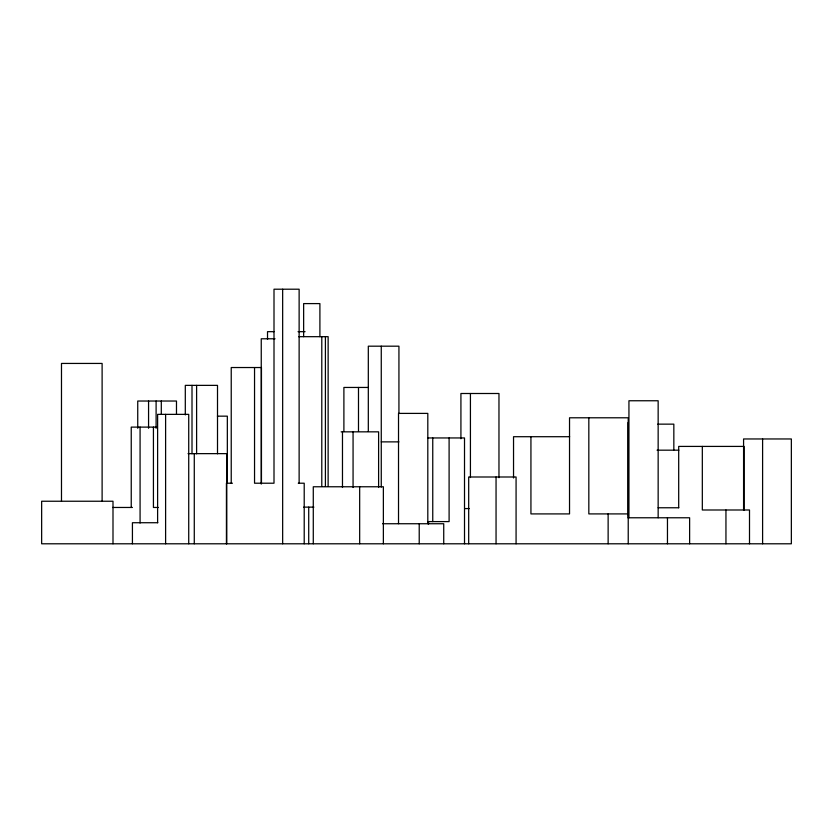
<?xml version="1.0" encoding="UTF-8"?>
<svg xmlns="http://www.w3.org/2000/svg" width="833" height="833" viewBox="0 0 833 833"><rect width="100%" height="100%" fill="white"/><g stroke="black" fill="none" stroke-linecap="round" stroke-linejoin="round"><path stroke-width="1.25" d="M273.995 331.669L267.518 331.669L267.518 339.458M298.037 331.669L305.065 331.669M298.662 336.678L328.14 336.678L328.129 486.316M275.036 338.781L261.25 338.781L261.25 484.108M368.269 387.449L343.894 387.449L343.894 431.39M217.403 416.156L227.336 416.156L227.336 483.192M657.799 424.143L673.835 424.143L673.835 449.924M157.343 427.11L131.239 427.11L131.239 507.464M341.134 431.838L378.609 431.838L378.609 487.492M569.647 436.711L513.534 436.711L513.534 477.996M428.089 437.95L464.512 437.95L464.512 543.793M381.264 441.875L398.934 441.875M657.05 450.174L678.853 450.174M188.05 453.641L226.743 453.641L226.743 543.793M232.469 483.213L226.43 483.213L226.43 543.793M298.276 483.213L304.212 483.213L304.212 543.793M303.67 507.13L313.895 507.13M112.622 507.464L132.437 507.464M158.364 507.464L153.428 507.464L153.428 427.11M658.101 507.766L678.77 507.766M464.71 508.578L469.364 508.578M628.228 513.909L588.827 513.909L588.827 417.791M627.853 517.772L689.62 517.772L689.62 543.793M427.766 521.593L449.102 521.593L449.102 437.95M157.812 522.728L132.426 522.728L132.426 543.793M382.607 523.738L443.729 523.738L443.729 543.793M762.601 438.96L762.601 543.793M749.502 543.793L749.502 509.994L702.323 509.994L702.323 446.415M744.119 509.994L744.119 446.415L678.697 446.415L678.697 507.766M743.577 510.14L743.577 438.96L791.35 438.96L791.35 543.793L41.65 543.793L41.65 501.237L112.996 501.237L112.996 543.793M725.949 509.994L725.949 543.793M667.462 517.772L667.462 543.793M658.153 517.772L658.153 400.756L628.936 400.756L628.936 517.772M628.228 543.793L628.228 417.791L569.533 417.791L569.533 513.909L530.933 513.909L530.933 436.711M628.103 422.456L628.103 516.491M608.132 513.909L608.132 543.793M516.075 543.793L516.075 476.997L468.687 476.997L468.687 543.793M498.967 477.715L498.967 393.499L460.92 393.499L460.92 438.752M496.051 476.997L496.051 543.793M470.426 393.499L470.426 477.538M432.754 437.95L432.754 521.593M428.526 521.593L428.526 524.061M427.808 523.738L427.808 413.397L398.518 413.397L398.518 523.738M419.218 523.738L419.218 543.793M398.934 413.428L398.934 346.184L368.311 346.184L368.311 431.473M383.367 543.793L383.367 486.764L313.281 486.764L313.281 543.793M381.264 346.184L381.264 487.034M359.669 486.764L359.669 543.793M358.492 387.449L358.492 431.39M353.067 431.838L353.067 487.492M342.478 431.838L342.478 487.492M325.411 336.678L325.411 486.316M321.788 336.678L321.788 486.316M319.903 336.678L319.903 303.597L303.639 303.597L303.639 336.678M308.72 507.13L308.72 543.793M299.13 483.213L299.13 289.207L274.005 289.207L274.005 483.213L254.544 483.213L254.544 367.53M282.658 289.207L282.658 543.793M261.458 483.213L261.458 367.53L231.23 367.53L231.23 483.213M217.507 453.798L217.507 385.367L185.301 385.367L185.301 414.928M196.609 385.367L196.609 453.798M194.276 453.641L194.276 543.793M192.007 385.367L192.007 453.798M188.727 543.793L188.727 414.365L157.614 414.365L157.614 522.728M176.481 414.011L176.481 401.027L137.737 401.027L137.737 428.277M165.611 414.365L165.611 543.793M161.3 401.027L161.3 414.011M156.104 401.027L156.104 428.287M148.566 401.027L148.566 428.287M140.079 427.11L140.079 523.051M102.115 501.237L102.115 363.438L61.486 363.438L61.486 501.237"/></g></svg>
